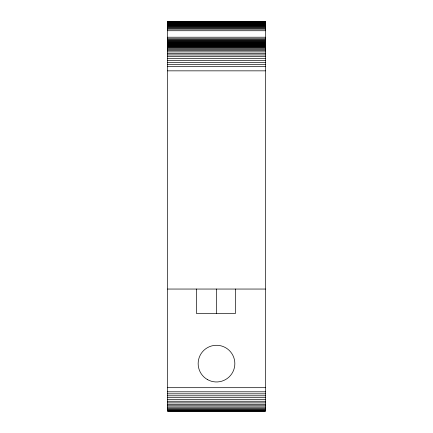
<?xml version="1.0" encoding="UTF-8"?>
<svg xmlns="http://www.w3.org/2000/svg" width="433" height="433" viewBox="0 0 433 433"><rect width="100%" height="100%" fill="white"/><g stroke="black" fill="none" stroke-linecap="round" stroke-linejoin="round"><path stroke-width="0.65" d="M167.582 21.785L265.418 21.785M167.582 21.959L265.418 21.959M167.582 22.197L265.418 22.197M167.582 22.5L265.418 22.5M167.582 22.868L265.418 22.868M167.582 23.29L265.418 23.29M167.582 23.772L265.418 23.772M167.582 24.308L265.418 24.308M167.582 24.892L265.418 24.892M167.582 25.52L265.418 25.52M167.582 26.191L265.418 26.191M167.582 26.889L265.418 26.889M167.582 27.62L265.418 27.62M167.582 28.378L265.418 28.378M167.582 29.152L265.418 29.152M167.582 30.727L265.418 30.727M167.582 37.222L265.418 37.222M167.582 38.764L265.418 38.764M167.582 39.522L265.418 39.522M167.582 40.264L265.418 40.264M167.582 40.978L265.418 40.978M167.582 41.665L265.418 41.665M167.582 42.32L265.418 42.32M167.582 42.937L265.418 42.937M167.582 43.506L265.418 43.506M167.582 44.031L265.418 44.031M167.582 44.502L265.418 44.502M167.582 44.918L265.418 44.918M167.582 45.276L265.418 45.276M167.582 45.573L265.418 45.573M167.582 45.806L265.418 45.806M167.582 45.974L265.418 45.974M167.582 46.109L265.418 46.109M167.582 46.488L265.418 46.488M167.582 46.953L265.418 46.953M167.582 47.603L265.418 47.603M167.582 48.426L265.418 48.426M167.582 49.422L265.418 49.422M167.582 50.585L265.418 50.585M167.582 51.895L265.418 51.895M167.582 53.356L265.418 53.356M167.582 54.948L265.418 54.948M167.582 56.658L265.418 56.658M167.582 58.477L265.418 58.477M167.582 60.393L265.418 60.393M167.582 62.384L265.418 62.384M167.582 64.441L265.418 64.441M167.582 66.552L265.418 66.552M167.582 70.844L265.418 70.844M167.582 289.049L265.418 289.049M167.582 387.687L265.418 387.687M167.582 391.8L265.418 391.8M167.582 393.814L265.418 393.814M167.582 395.784L265.418 395.784M167.582 397.689L265.418 397.689M167.582 399.518L265.418 399.518M167.582 401.261L265.418 401.261M167.582 402.896L265.418 402.896M167.582 404.422L265.418 404.422M167.582 405.813L265.418 405.813M167.582 407.069L265.418 407.069M167.582 408.178L265.418 408.178M167.582 409.131L265.418 409.131M167.582 409.921L265.418 409.921M167.582 410.544L265.418 410.544M167.582 410.993L265.418 410.993M235.417 289.049L235.417 313.508L196.49 313.508L196.49 289.049M216.5 289.049L216.5 313.508M265.418 21.65L167.582 21.65L167.582 411.35L265.418 411.35L265.418 21.65M207.326 379.508A18.343 18.343 0 0 0 234.843 363.623A18.343 18.343 0 0 0 207.326 347.737A18.343 18.343 0 0 0 207.326 379.508"/></g></svg>
